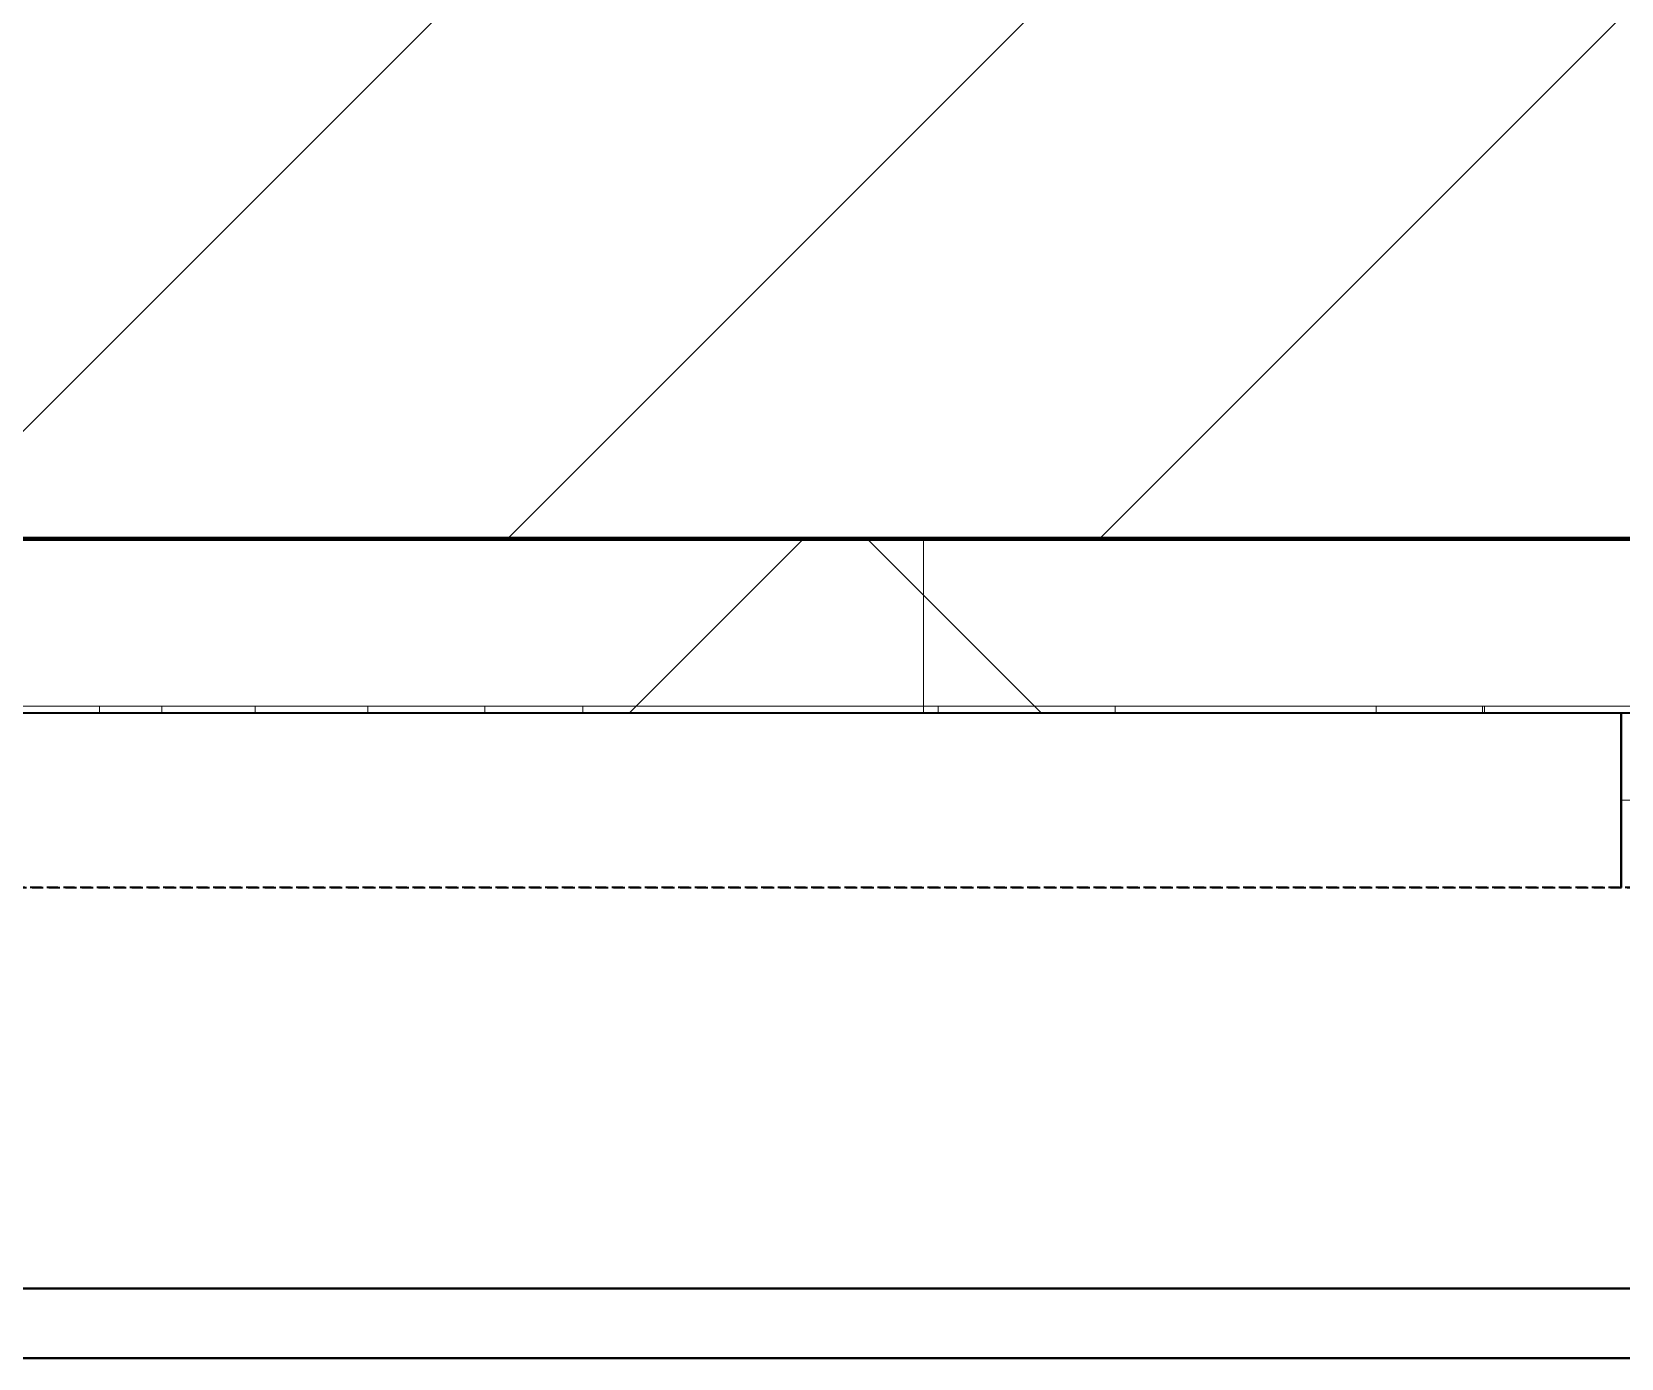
# Model space of a CAD drawing. Header units: millimetres. Extents: x -920231 to -841213, y -17301 to 22361.
# Drawn here: x -867638 to -867182.4, y 9302 to 9682.4 of the extents above; entities that cross this region are included whole.
import ezdxf

# ---------------------------------------------------------------- set-up
doc = ezdxf.new("R2010")
doc.units = ezdxf.units.MM
doc.linetypes.add('- SOM Dash 1_8_', pattern=[4.7625, 3.175, -1.5875])
for name, color, linetype, lineweight in [('A-CLNG', 2, 'Continuous', 9), ('A-CLNG-PATT', 2, 'Continuous', 9), ('A-GLAZ-CURT', 2, 'Continuous', 9), ('A-WALL', 5, 'Continuous', 35), ('A-WALL-FNSH', 2, 'Continuous', 35), ('A-WALL-PATT', 1, 'Continuous', 35), ('I-WALL-E', 2, 'Continuous', 35), ('WALL-E', 2, 'Continuous', 35)]:
    doc.layers.add(name, color=color, linetype=linetype, lineweight=lineweight)

# ---------------------------------------------------------------- blocks, each defined once
blk = doc.blocks.new('PPLS-PP19_Custom Tile Pattern - Custom Tile Pattern-V49-4230-01 ENLARGED MULTI-PURPOSE LEVEL - REFLECTED CEILING PLAN - SHEET 1')
at = {"layer": 'A-GLAZ-CURT'}
for p, q in [((34.85, 0), (139.22, 0)), ((139.22, 0), (139.22, -2)), ((170.29, 0), (245.04, 0)), ((170.29, -2), (170.29, 0)), ((195.99, 0), (213.31, 0)), ((213.31, 0), (195.99, 0)), ((230.06, 0), (300, 0)), ((245.04, 0), (245.04, -2)), ((295.8, 0), (300, 0)), ((295.8, -2), (295.8, 0)), ((300, 0), (300, -2)), ((-300, -2), (300, -2)), ((139.22, -2), (34.85, -2)), ((139.77, 0), (139.77, -2)), ((245.04, -2), (170.29, -2)), ((300, -2), (295.8, -2)), ((300, -2), (300, -50)), ((300, -50), (-300, -50))]:
    blk.add_line(p, q, dxfattribs=at)
for points, knots in [([(103.09, 0), (101.08, 0), (86.31, 0), (63.34, 0), (35.84, 0), (23.25, 0), (18.33, 0)], [-375.435014, -375.435014, -375.435014, -375.435014, -369.147452, -330.153101, -307.516438, -285.83788, -285.83788, -285.83788, -285.83788]), ([(136.44, 0), (121.66, 0), (86.93, 0), (51.16, 0), (31.18, 0)], [-106.750556, -106.750556, -106.750556, -106.750556, -59.610984, 0, 0, 0, 0]), ([(34.85, 0), (38.34, 0), (49.1, 0), (71.92, 0), (100.57, 0), (116.36, 0), (128.82, 0), (129.02, 0), (129.02, 0)], [-133.562983, -133.562983, -133.562983, -133.562983, -118.513713, -97.899267, -63.759246, -39.050993, -35.895543, -35.445596, -35.445596, -35.445596, -35.445596]), ([(162.06, 0), (157.16, 0), (143.38, 0), (109.77, 0), (76.86, 0), (57.82, 0), (46.51, 0), (41.18, 0), (36.02, 0), (35.54, 0), (35.54, 0)], [-513.85548, -513.85548, -513.85548, -513.85548, -458.593899, -401.860199, -357.622665, -341.267687, -334.000314, -326.15566, -319.318397, -317.489778, -317.489778, -317.489778, -317.489778]), ([(114.39, 0), (114.2, 0), (112.08, 0), (105.42, 0), (95.62, 0), (91.97, 0), (90.37, 0)], [-8148.58938, -8148.58938, -8148.58938, -8148.58938, -8105.191388, -7723.759874, -7531.75727, -7376.617754, -7376.617754, -7376.617754, -7376.617754]), ([(90.69, 0), (106.62, 0), (122.52, 0), (138.28, 0), (138.53, 0)], [-340.322825, -340.322825, -340.322825, -340.322825, -291.370682, -290.5735, -290.5735, -290.5735, -290.5735]), ([(91.08, 0), (104.44, 0), (124.56, 0), (132.42, 0), (134.6, 0)], [-248.179537, -248.179537, -248.179537, -248.179537, -194.761443, -152.241002, -152.241002, -152.241002, -152.241002]), ([(94.4, 0), (94.4, 0), (94.64, 0), (99.11, 0), (108.97, 0), (120.79, 0), (139.94, 0), (153.61, 0), (161.71, 0), (162.08, 0)], [-2348.345796, -2348.345796, -2348.345796, -2348.345796, -2310.419338, -2233.599744, -2052.234781, -1843.028543, -1530.39897, -1095.004608, -1074.63166, -1074.63166, -1074.63166, -1074.63166]), ([(129.02, 0), (129, 0), (124.41, 0), (122.35, 0), (114.96, 0), (108.04, 0), (103.09, 0)], [-35.354907, -35.354907, -35.354907, -35.354907, -31.430235, -22.807238, -15.488593, 0, 0, 0, 0]), ([(157.9, 0), (156.77, 0), (151.67, 0), (143.29, 0), (134.04, 0), (126.24, 0), (118.6, 0), (114.23, 0), (111.98, 0), (105.66, 0), (105.23, 0), (105.23, 0)], [-10292.955006, -10292.955006, -10292.955006, -10292.955006, -10098.273015, -9847.788484, -9677.714971, -9567.007022, -9453.21225, -9220.200448, -9012.77275, -8966.157302, -8929.495943, -8929.495943, -8929.495943, -8929.495943]), ([(105.26, 0), (105.52, 0), (111.01, 0), (112.65, 0), (113.59, 0)], [-8920.561005, -8920.561005, -8920.561005, -8920.561005, -8814.835624, -8577.462505, -8577.462505, -8577.462505, -8577.462505]), ([(161.78, 0), (161.4, 0), (160.66, 0), (158.35, 0), (157.85, 0), (157.77, 0)], [-10721.828131, -10721.828131, -10721.828131, -10721.828131, -10666.779182, -10580.760289, -10550.278881, -10550.278881, -10550.278881, -10550.278881]), ([(300, 0), (286.53, 0), (254.22, 0), (207.11, 0), (177.41, 0), (159.34, 0), (158.33, 0), (158.3, 0)], [-285.253232, -285.253232, -285.253232, -285.253232, -244.693688, -187.987675, -143.776725, -129.632772, -123.352749, -123.352749, -123.352749, -123.352749]), ([(159.07, 0), (159.13, 0), (159.97, 0), (160.98, 0), (162.05, 0)], [-115.643202, -115.643202, -115.643202, -115.643202, -114.681583, -101.946604, -101.946604, -101.946604, -101.946604]), ([(193.8, 0), (193.33, 0), (190.11, 0), (183.13, 0), (171, 0), (163.24, 0), (162.24, 0), (161.95, 0)], [-11665.349007, -11665.349007, -11665.349007, -11665.349007, -11565.880756, -11105.624034, -10839.086983, -10768.332124, -10729.515718, -10729.515718, -10729.515718, -10729.515718]), ([(168.37, 0), (167.68, 0), (165.87, 0), (163.57, 0), (162.08, 0)], [-543.375029, -543.375029, -543.375029, -543.375029, -530.793311, -513.916463, -513.916463, -513.916463, -513.916463]), ([(162.49, 0), (163.58, 0), (166.98, 0), (174.15, 0), (185.98, 0), (208.82, 0), (219.42, 0), (230.06, 0)], [-100.224108, -100.224108, -100.224108, -100.224108, -87.660824, -65.295536, -41.623857, -24.459831, 0, 0, 0, 0]), ([(162.83, 0), (172.25, 0), (185.58, 0), (193.62, 0), (194.69, 0), (194.79, 0)], [-1060.486273, -1060.486273, -1060.486273, -1060.486273, -529.74427, -295.064701, -265.121568, -265.121568, -265.121568, -265.121568]), ([(215.22, 0), (214.62, 0), (210.55, 0), (203.98, 0), (187.54, 0), (175.3, 0), (169.49, 0)], [-203.825446, -203.825446, -203.825446, -203.825446, -198.527383, -184.406837, -162.427601, -142.916156, -142.916156, -142.916156, -142.916156]), ([(170.29, 0), (170.39, 0), (171.48, 0), (172.17, 0), (172.45, 0)], [-59.471458, -59.471458, -59.471458, -59.471458, -56.742688, -29.735729, -29.735729, -29.735729, -29.735729]), ([(172.07, 0), (177.66, 0), (187.87, 0), (201.08, 0), (207.47, 0), (213.96, 0), (215.11, 0)], [-255.364076, -255.364076, -255.364076, -255.364076, -237.955587, -223.92608, -215.862851, -208.75215, -208.75215, -208.75215, -208.75215]), ([(300, 0), (288.22, 0), (262, 0), (230.48, 0), (220, 0), (219.04, 0)], [-12528.858583, -12528.858583, -12528.858583, -12528.858583, -11905.454923, -11162.864862, -10859.773777, -10859.773777, -10859.773777, -10859.773777]), ([(219.84, 0), (220.8, 0), (227.72, 0), (240.28, 0), (245.04, 0)], [-10674.31991, -10674.31991, -10674.31991, -10674.31991, -10511.382485, -9932.504441, -9932.504441, -9932.504441, -9932.504441]), ([(284.78, 0), (284.83, 0), (285.23, 0), (287.47, 0), (293.59, 0), (297.76, 0), (300, 0)], [-4096.535135, -4096.535135, -4096.535135, -4096.535135, -4053.389046, -3959.664717, -3862.421465, -3746.95702, -3746.95702, -3746.95702, -3746.95702]), ([(295.8, 0), (294.18, 0), (290.94, 0), (286.68, 0), (285.79, 0)], [-4679.165325, -4679.165325, -4679.165325, -4679.165325, -4358.271401, -4213.061173, -4213.061173, -4213.061173, -4213.061173])]:
    blk.add_open_spline(points, degree=3, knots=knots, dxfattribs=at)
blk.add_open_spline([(195.11, 0), (194.91, 0), (194.44, 0), (193.8, 0)], degree=3, dxfattribs=at)
blk = doc.blocks.new('PPLS-PP19_Custom Tile Pattern - Custom Tile Pattern-V50-4230-01 ENLARGED MULTI-PURPOSE LEVEL - REFLECTED CEILING PLAN - SHEET 1')
at = {"layer": 'A-GLAZ-CURT'}
for p, q in [((-300, 0), (-202.31, 0)), ((-300, -2), (-300, 0)), ((-293.07, 0), (-275.75, 0)), ((-275.75, 0), (-293.07, 0)), ((-222.32, 0), (-205, 0)), ((-205, 0), (-222.32, 0)), ((-202.31, 0), (-202.31, -2)), ((-174.21, 0), (-140.66, 0)), ((-174.21, -2), (-174.21, 0)), ((-140.66, 0), (-140.66, -2)), ((-108.4, 0), (-81.66, 0)), ((-108.4, -2), (-108.4, 0)), ((-81.66, 0), (-81.66, -2)), ((-63.81, 0), (-38.36, 0)), ((-63.81, -2), (-63.81, 0)), ((-300, -2), (300, -2)), ((-300, -50), (-300, -2)), ((-202.31, -2), (-300, -2)), ((-140.66, -2), (-174.21, -2)), ((-81.66, -2), (-108.4, -2)), ((-38.36, -2), (-63.81, -2)), ((300, -50), (-300, -50))]:
    blk.add_line(p, q, dxfattribs=at)
at = {"layer": 'A-GLAZ-CURT', "flags": 128}
for points in [[(-300, 0), (-291.7, 0), (-283.58, 0), (-275.62, 0), (-267.8, 0), (-260.12, 0), (-252.56, 0), (-245.12, 0), (-237.77, 0), (-230.5, 0), (-223.32, 0)], [(-174.21, 0), (-178.96, 0), (-183.97, 0), (-189.27, 0), (-194.85, 0), (-200.68, 0), (-206.74, 0), (-213.02, 0), (-219.49, 0), (-226.14, 0), (-232.95, 0), (-239.91, 0), (-247.01, 0), (-254.25, 0), (-261.61, 0), (-269.09, 0), (-276.68, 0), (-284.36, 0), (-292.14, 0), (-300, 0)], [(-222.43, 0), (-216.2, 0), (-209.18, 0), (-202.31, 0)]]:
    blk.add_lwpolyline(points, dxfattribs=at)
at = {"layer": 'A-GLAZ-CURT'}
for points, knots in [([(-300, 0), (-284.65, 0), (-257.09, 0), (-232.96, 0), (-222.61, 0)], [-5323.127839, -5323.127839, -5323.127839, -5323.127839, -4502.809032, -3819.560223, -3819.560223, -3819.560223, -3819.560223]), ([(-150.6, 0), (-169.66, 0), (-209.88, 0), (-260.92, 0), (-290.69, 0), (-294.26, 0)], [-16692.476194, -16692.476194, -16692.476194, -16692.476194, -15131.813646, -13729.592194, -13540.731592, -13540.731592, -13540.731592, -13540.731592]), ([(-150.51, 0), (-150.74, 0), (-152.77, 0), (-158.72, 0), (-174.02, 0), (-185.59, 0), (-209.77, 0), (-232.01, 0), (-255.22, 0), (-262.59, 0), (-264.9, 0), (-265.4, 0)], [-2509.510733, -2509.510733, -2509.510733, -2509.510733, -2477.344047, -2237.412286, -2029.680487, -1755.085331, -1400.429864, -858.079193, -543.655514, -208.940337, 0, 0, 0, 0]), ([(-258.6, 0), (-257.91, 0), (-254.26, 0), (-241.5, 0), (-229.92, 0), (-223.15, 0)], [-5722.54675, -5722.54675, -5722.54675, -5722.54675, -5657.471696, -5413.335975, -5031.232378, -5031.232378, -5031.232378, -5031.232378]), ([(-150.6, 0), (-153.37, 0), (-162.91, 0), (-177.91, 0), (-199.46, 0), (-216.65, 0), (-231.26, 0), (-233.46, 0), (-234, 0)], [-2258.899886, -2258.899886, -2258.899886, -2258.899886, -2113.765672, -1763.376603, -1422.553702, -978.033455, -846.069444, -682.911962, -682.911962, -682.911962, -682.911962]), ([(-233.49, 0), (-233.44, 0), (-232.38, 0), (-230.74, 0), (-225.3, 0), (-223.63, 0)], [-455.274641, -455.274641, -455.274641, -455.274641, -440.605512, -119.536984, 0, 0, 0, 0]), ([(-223.63, 0), (-219.39, 0), (-206.17, 0), (-188.58, 0), (-169.02, 0), (-152.12, 0), (-136.84, 0), (-127.33, 0), (-124.19, 0), (-123.43, 0), (-123.28, 0)], [-5463.295695, -5463.295695, -5463.295695, -5463.295695, -5161.076232, -4739.070012, -4465.409639, -4149.119819, -3839.893365, -3647.167523, -3488.92562, -3439.852845, -3439.852845, -3439.852845, -3439.852845]), ([(-222.43, 0), (-205.54, 0), (-176.19, 0), (-151.15, 0), (-140.66, 0)], [-3815.675689, -3815.675689, -3815.675689, -3815.675689, -2700.551212, -1671.606487, -1671.606487, -1671.606487, -1671.606487]), ([(-222.42, 0), (-219.16, 0), (-213.1, 0), (-200.2, 0), (-185.8, 0), (-171.77, 0), (-158.7, 0), (-157.22, 0)], [-5017.494783, -5017.494783, -5017.494783, -5017.494783, -4832.723979, -4666.091899, -4349.945572, -4000.813434, -3840.635403, -3840.635403, -3840.635403, -3840.635403]), ([(-118.78, 0), (-121.86, 0), (-126.28, 0), (-136.96, 0), (-147.46, 0), (-150.03, 0), (-150.57, 0)], [-5938.474035, -5938.474035, -5938.474035, -5938.474035, -5700.061948, -5508.838257, -5298.784692, -5196.16478, -5196.16478, -5196.16478, -5196.16478]), ([(-150.34, 0), (-150.07, 0), (-147.75, 0), (-142.6, 0), (-127.26, 0), (-107.3, 0), (-90.42, 0), (-75.26, 0), (-68.41, 0), (-65.12, 0), (-63.63, 0)], [-4948.728362, -4948.728362, -4948.728362, -4948.728362, -4883.323924, -4440.880425, -4054.690705, -3793.097032, -3402.597032, -3144.956779, -3050.982048, -2969.237017, -2969.237017, -2969.237017, -2969.237017]), ([(-137.88, 0), (-140.56, 0), (-147.2, 0), (-147.65, 0), (-150.23, 0)], [-3187.727384, -3187.727384, -3187.727384, -3187.727384, -2919.378265, -2523.617513, -2523.617513, -2523.617513, -2523.617513]), ([(-108.4, 0), (-116.54, 0), (-129.96, 0), (-144.74, 0), (-149.92, 0)], [-17961.803277, -17961.803277, -17961.803277, -17961.803277, -17136.203329, -16711.076356, -16711.076356, -16711.076356, -16711.076356]), ([(-149.65, 0), (-149.05, 0), (-146.52, 0), (-143.57, 0), (-138.62, 0)], [-3418.165509, -3418.165509, -3418.165509, -3418.165509, -3371.022232, -3227.460399, -3227.460399, -3227.460399, -3227.460399]), ([(-133.82, 0), (-135.51, 0), (-137.8, 0), (-146.28, 0), (-148.98, 0), (-149.6, 0)], [-2731.647847, -2731.647847, -2731.647847, -2731.647847, -2418.507304, -2308.929706, -2276.373206, -2276.373206, -2276.373206, -2276.373206]), ([(-78.75, 0), (-79.29, 0), (-88.98, 0), (-110.94, 0), (-130.52, 0), (-147.74, 0), (-149.07, 0)], [-7538.485674, -7538.485674, -7538.485674, -7538.485674, -7508.296369, -7004.680444, -6449.282163, -6277.220794, -6277.220794, -6277.220794, -6277.220794]), ([(-148.23, 0), (-146.94, 0), (-140.15, 0), (-137.28, 0), (-133.93, 0), (-128.78, 0), (-126.5, 0)], [-6162.058746, -6162.058746, -6162.058746, -6162.058746, -6017.569127, -5560.701257, -5364.112219, -5231.017328, -5231.017328, -5231.017328, -5231.017328]), ([(-86.16, 0), (-91.37, 0), (-104.13, 0), (-122.65, 0), (-139.03, 0), (-146.11, 0), (-146.95, 0)], [-1681.3698, -1681.3698, -1681.3698, -1681.3698, -1374.161226, -945.742622, -741.901385, -489.130243, -489.130243, -489.130243, -489.130243]), ([(-146.69, 0), (-146.59, 0), (-145.49, 0), (-135.69, 0), (-128.29, 0), (-125.15, 0)], [-420.34245, -420.34245, -420.34245, -420.34245, -406.956646, -290.263673, 0, 0, 0, 0]), ([(-134.24, 0), (-133.42, 0), (-130.43, 0), (-117.33, 0), (-95.54, 0), (-84.96, 0), (-81.66, 0)], [-7671.276312, -7671.276312, -7671.276312, -7671.276312, -7293.749979, -6839.55839, -6236.997189, -5931.848349, -5931.848349, -5931.848349, -5931.848349]), ([(-127.41, 0), (-131.63, 0), (-133.13, 0), (-134.06, 0), (-134.11, 0)], [-8540.990293, -8540.990293, -8540.990293, -8540.990293, -8266.114998, -8251.085632, -8251.085632, -8251.085632, -8251.085632]), ([(-120.13, 0), (-120.14, 0), (-120.24, 0), (-121.3, 0), (-129.25, 0), (-133.82, 0)], [-2933.992132, -2933.992132, -2933.992132, -2933.992132, -2920.575025, -2840.280255, -2731.647847, -2731.647847, -2731.647847, -2731.647847]), ([(-113.44, 0), (-113.46, 0), (-114.06, 0), (-119.73, 0), (-125.43, 0), (-127.03, 0), (-127.41, 0)], [-323.250712, -323.250712, -323.250712, -323.250712, -282.672656, -98.539552, -24.539552, 0, 0, 0, 0]), ([(-126.5, 0), (-122.44, 0), (-108.71, 0), (-93.1, 0), (-81.83, 0), (-78.76, 0)], [-5231.017328, -5231.017328, -5231.017328, -5231.017328, -4994.692869, -4542.524482, -4364.635939, -4364.635939, -4364.635939, -4364.635939]), ([(-125.15, 0), (-124.93, 0), (-121.96, 0), (-113.01, 0), (-98.9, 0), (-88.91, 0), (-81.4, 0), (-79.76, 0)], [-3362.7396, -3362.7396, -3362.7396, -3362.7396, -3342.215224, -3074.362186, -2902.289527, -2605.247022, -2522.0547, -2522.0547, -2522.0547, -2522.0547]), ([(-122.08, 0), (-122.01, 0), (-121.69, 0), (-121.2, 0), (-120.88, 0)], [-3136.336417, -3136.336417, -3136.336417, -3136.336417, -3110.304437, -3035.164275, -3035.164275, -3035.164275, -3035.164275]), ([(-78.76, 0), (-87.89, 0), (-99.74, 0), (-114.02, 0), (-117.28, 0), (-118.78, 0)], [-728.165356, -728.165356, -728.165356, -728.165356, -229.489605, -116.330425, 0, 0, 0, 0]), ([(-117.69, 0), (-117.06, 0), (-114.75, 0), (-113.43, 0), (-113.43, 0)], [-808.126779, -808.126779, -808.126779, -808.126779, -394.672656, -330.797262, -330.797262, -330.797262, -330.797262]), ([(-63.81, 0), (-70.01, 0), (-86.35, 0), (-107.8, 0), (-116.79, 0), (-117.66, 0)], [-2747.631049, -2747.631049, -2747.631049, -2747.631049, -2193.204658, -1433.981041, -969.752135, -969.752135, -969.752135, -969.752135]), ([(-115.82, 0), (-114.96, 0), (-110.41, 0), (-96.78, 0), (-71.33, 0), (-42.53, 0), (-17.63, 0), (-8.1, 0), (-7.09, 0)], [-5724.064692, -5724.064692, -5724.064692, -5724.064692, -5430.283136, -5103.229623, -4799.173296, -4065.652676, -3589.737505, -3531.869704, -3531.869704, -3531.869704, -3531.869704]), ([(-78.93, 0), (-84.8, 0), (-96.1, 0), (-112.01, 0), (-114.94, 0), (-115.63, 0)], [-1096.097494, -1096.097494, -1096.097494, -1096.097494, -789.402658, -501.969187, -243.577221, -243.577221, -243.577221, -243.577221]), ([(-79.79, 0), (-81.24, 0), (-82.76, 0), (-83.28, 0), (-83.28, 0)], [-1608.428934, -1608.428934, -1608.428934, -1608.428934, -1424.436217, -1393.971743, -1393.971743, -1393.971743, -1393.971743]), ([(-83.28, 0), (-83.28, 0), (-82.95, 0), (-80.89, 0), (-79.53, 0)], [-1393.4169, -1393.4169, -1393.4169, -1393.4169, -1353.722004, -1286.743147, -1286.743147, -1286.743147, -1286.743147]), ([(-29.03, 0), (-33.97, 0), (-43.74, 0), (-56.37, 0), (-71.58, 0), (-75.91, 0), (-78.79, 0)], [-2680.714891, -2680.714891, -2680.714891, -2680.714891, -2413.671296, -2161.752162, -2006.592567, -1650.423067, -1650.423067, -1650.423067, -1650.423067]), ([(-63.96, 0), (-64.13, 0), (-70, 0), (-75.76, 0), (-78.77, 0)], [-2171.769325, -2171.769325, -2171.769325, -2171.769325, -2007.031671, -1827.623875, -1827.623875, -1827.623875, -1827.623875]), ([(-6.98, 0), (-7.37, 0), (-14.84, 0), (-25.64, 0), (-40, 0), (-56.24, 0), (-69.62, 0), (-76.67, 0), (-78.77, 0)], [-2540.223652, -2540.223652, -2540.223652, -2540.223652, -2518.50168, -2125.455881, -1792.521578, -1466.981642, -1208.454564, -1098.980315, -1098.980315, -1098.980315, -1098.980315]), ([(-78.76, 0), (-74.65, 0), (-62.97, 0), (-48.14, 0), (-36.49, 0), (-33.57, 0), (-29.94, 0), (-28.57, 0)], [-1274.333717, -1274.333717, -1274.333717, -1274.333717, -1073.56893, -651.549973, -296.515819, -83.513472, 0, 0, 0, 0]), ([(-78.76, 0), (-75.17, 0), (-70.09, 0), (-65.93, 0), (-65.07, 0)], [-2505.086, -2505.086, -2505.086, -2505.086, -2322.099534, -2241.8264, -2241.8264, -2241.8264, -2241.8264]), ([(-78.48, 0), (-72.44, 0), (-61.77, 0), (-54.4, 0), (-48.53, 0), (-30.79, 0), (-18.03, 0), (8.61, 0), (15.02, 0), (22.91, 0), (31, 0), (39.04, 0), (51.19, 0), (58.74, 0), (61.34, 0), (61.45, 0)], [-4359.181107, -4359.181107, -4359.181107, -4359.181107, -4008.285538, -3689.699207, -3546.54457, -3315.260113, -2864.387349, -2439.246196, -2084.094819, -1956.422387, -1818.904206, -1645.594513, -1443.202566, -1228.752106, -1120.932285, -1120.932285, -1120.932285, -1120.932285]), ([(-36.33, 0), (-36.43, 0), (-37.27, 0), (-45.02, 0), (-46.13, 0), (-60.59, 0), (-72.27, 0), (-78.11, 0)], [-1855.773136, -1855.773136, -1855.773136, -1855.773136, -1810.870157, -1672.078046, -1405.135169, -1060.00838, -740.068933, -740.068933, -740.068933, -740.068933]), ([(-26.75, 0), (-27.82, 0), (-36.18, 0), (-52.86, 0), (-68.54, 0), (-77.81, 0)], [-8718.362214, -8718.362214, -8718.362214, -8718.362214, -8532.293389, -8073.216054, -7555.913918, -7555.913918, -7555.913918, -7555.913918]), ([(-6.94, 0), (-8.39, 0), (-24.18, 0), (-47.42, 0), (-65.35, 0), (-66.28, 0), (-66.31, 0)], [-3822.16526, -3822.16526, -3822.16526, -3822.16526, -3745.412743, -2981.410125, -2542.574734, -2526.906796, -2526.906796, -2526.906796, -2526.906796]), ([(-65.47, 0), (-65.27, 0), (-62.78, 0), (-55.26, 0), (-43.47, 0), (-38.36, 0)], [-2362.748727, -2362.748727, -2362.748727, -2362.748727, -2315.303971, -1809.437387, -1213.642243, -1213.642243, -1213.642243, -1213.642243]), ([(-63.63, 0), (-61.49, 0), (-57.39, 0), (-54.49, 0), (-45.2, 0), (-40.79, 0), (-40.46, 0), (-40.44, 0)], [-2969.237017, -2969.237017, -2969.237017, -2969.237017, -2851.217951, -2734.127174, -2474.780881, -2410.990208, -2350.645972, -2350.645972, -2350.645972, -2350.645972]), ([(-51.83, 0), (-51.83, 0), (-51.78, 0), (-47.4, 0), (-46.01, 0), (-40.22, 0), (-36.78, 0)], [-632.814994, -632.814994, -632.814994, -632.814994, -627.965721, -508.377888, -260.442412, 0, 0, 0, 0]), ([(-6.94, 0), (-11.93, 0), (-21.73, 0), (-32.81, 0), (-44.85, 0), (-51.43, 0), (-51.79, 0)], [-1544.616638, -1544.616638, -1544.616638, -1544.616638, -1290.787923, -1039.307308, -819.71621, -644.910881, -644.910881, -644.910881, -644.910881])]:
    blk.add_open_spline(points, degree=3, knots=knots, dxfattribs=at)
for points in [[(-294.52, 0), (-296.34, 0), (-298.17, 0), (-300, 0)], [(-152.35, 0), (-151.94, 0), (-151.51, 0), (-151.06, 0)], [(-79.08, 0), (-81.43, 0), (-83.78, 0), (-86.16, 0)]]:
    blk.add_open_spline(points, degree=3, dxfattribs=at)

msp = doc.modelspace()

# ---------------------------------------------------------------- hatches: boundary and pattern name
at = {"layer": 'A-CLNG-PATT', "lineweight": 25}
h = msp.add_hatch(dxfattribs=at)
h.set_pattern_fill('FP_8', color=256, style=0, pattern_type=2)
h.set_pattern_definition([(270, (-829137.5, 11119.6), (-3117.7, -2e-13), [1200, 0]), (270, (-826019.8, 11119.6), (-3117.7, -2e-13), [1200, 0]), (180, (-826019.8, 9994.6), (1e-13, 1200), [3117.69, 0]), (180, (-826019.8, 11044.6), (1e-13, 1200), [3117.69, 0])])
h.paths.add_polyline_path([(-867182.37, 9462.02), (-857196.71, 9462.02), (-857196.71, 12802.02), (-866630.37, 12802.02), (-866630.37, 11219.02), (-867182.37, 11219.02), (-867182.37, 9737.02), (-863196.84, 9737.02), (-863196.84, 9537.02), (-863171.5, 9537.02), (-863171.5, 9535.52), (-863021.5, 9535.52), (-863021.5, 9487.02), (-867182.37, 9487.02), (-867182.37, 9482.46)])
at = {"layer": 'A-WALL-PATT', "lineweight": 9}
h = msp.add_hatch(dxfattribs=at)
h.set_pattern_fill('FP_2', color=256, style=0, pattern_type=2)
h.set_pattern_definition([(45, (0, 0), (-84.852814, 84.852814), [])])
h.paths.add_polyline_path([(-863509.24, 9537.02), (-863196.84, 9537.02), (-863196.84, 9737.02), (-871007.37, 9737.02), (-871007.37, 9537.02), (-865807.83, 9537.02)])
h = msp.add_hatch(dxfattribs=at)
h.set_pattern_fill('FP_3', color=256, style=0, pattern_type=2)
h.set_pattern_definition([(45, (0, 0), (-212.13203, 212.13203), []), (135, (0, 0), (-212.13203, -212.13203), [])])
h.paths.add_polyline_path([(-863021.5, 9487.02), (-863021.5, 9535.52), (-863171.5, 9535.52), (-863171.5, 9537.02), (-870957.37, 9537.02), (-870957.37, 9487.02), (-863509.24, 9487.02)])

# ---------------------------------------------------------------- linework, layer by layer
at = {"layer": 'A-CLNG'}
for p, q in [((-867182.37, 9487.02), (-867182.37, 9462.02)), ((-867182.37, 9462.02), (-867182.37, 9487.02)), ((-857196.71, 9462.02), (-867182.37, 9462.02))]:
    msp.add_line(p, q, dxfattribs=at)
at = {"layer": 'A-WALL', "color": 7, "lineweight": 70}
for p, q in [((-863196.84, 9537.02), (-870957.37, 9537.02)), ((-870957.37, 9537.02), (-863196.84, 9537.02))]:
    msp.add_line(p, q, dxfattribs=at)
at = {"layer": 'A-WALL-FNSH', "color": 250}
msp.add_line((-863021.5, 9487.02), (-870957.37, 9487.02), dxfattribs=at)
at = {"layer": 'I-WALL-E', "color": 55, "linetype": '- SOM Dash 1_8_'}
for p, q in [((-861210.65, 9437.02), (-870957.37, 9437.02)), ((-870957.37, 9437.02), (-863514.72, 9437.02))]:
    msp.add_line(p, q, dxfattribs=at)
at = {"layer": 'I-WALL-E'}
for p, q in [((-856727.37, 9322.02), (-870957.37, 9322.02)), ((-870957.37, 9322.02), (-856727.37, 9322.02)), ((-856727.37, 9302.02), (-870957.37, 9302.02)), ((-870957.37, 9302.02), (-856727.37, 9302.02))]:
    msp.add_line(p, q, dxfattribs=at)
at = {"layer": 'WALL-E'}
for p, q in [((-867182.37, 9462.02), (-867182.37, 9487.02)), ((-867182.37, 9487.02), (-867182.37, 9437.02)), ((-867182.37, 9437.02), (-867182.37, 9462.02))]:
    msp.add_line(p, q, dxfattribs=at)

# ---------------------------------------------------------------- block references
at = {"layer": 'A-GLAZ-CURT', "rotation": 180}
for name, p in [('PPLS-PP19_Custom Tile Pattern - Custom Tile Pattern-V50-4230-01 ENLARGED MULTI-PURPOSE LEVEL - REFLECTED CEILING PLAN - SHEET 1', (-867682.37, 9487.02)), ('PPLS-PP19_Custom Tile Pattern - Custom Tile Pattern-V49-4230-01 ENLARGED MULTI-PURPOSE LEVEL - REFLECTED CEILING PLAN - SHEET 1', (-867082.37, 9487.02))]:
    msp.add_blockref(name, p, dxfattribs=at)

doc.saveas('drawing.dxf')
